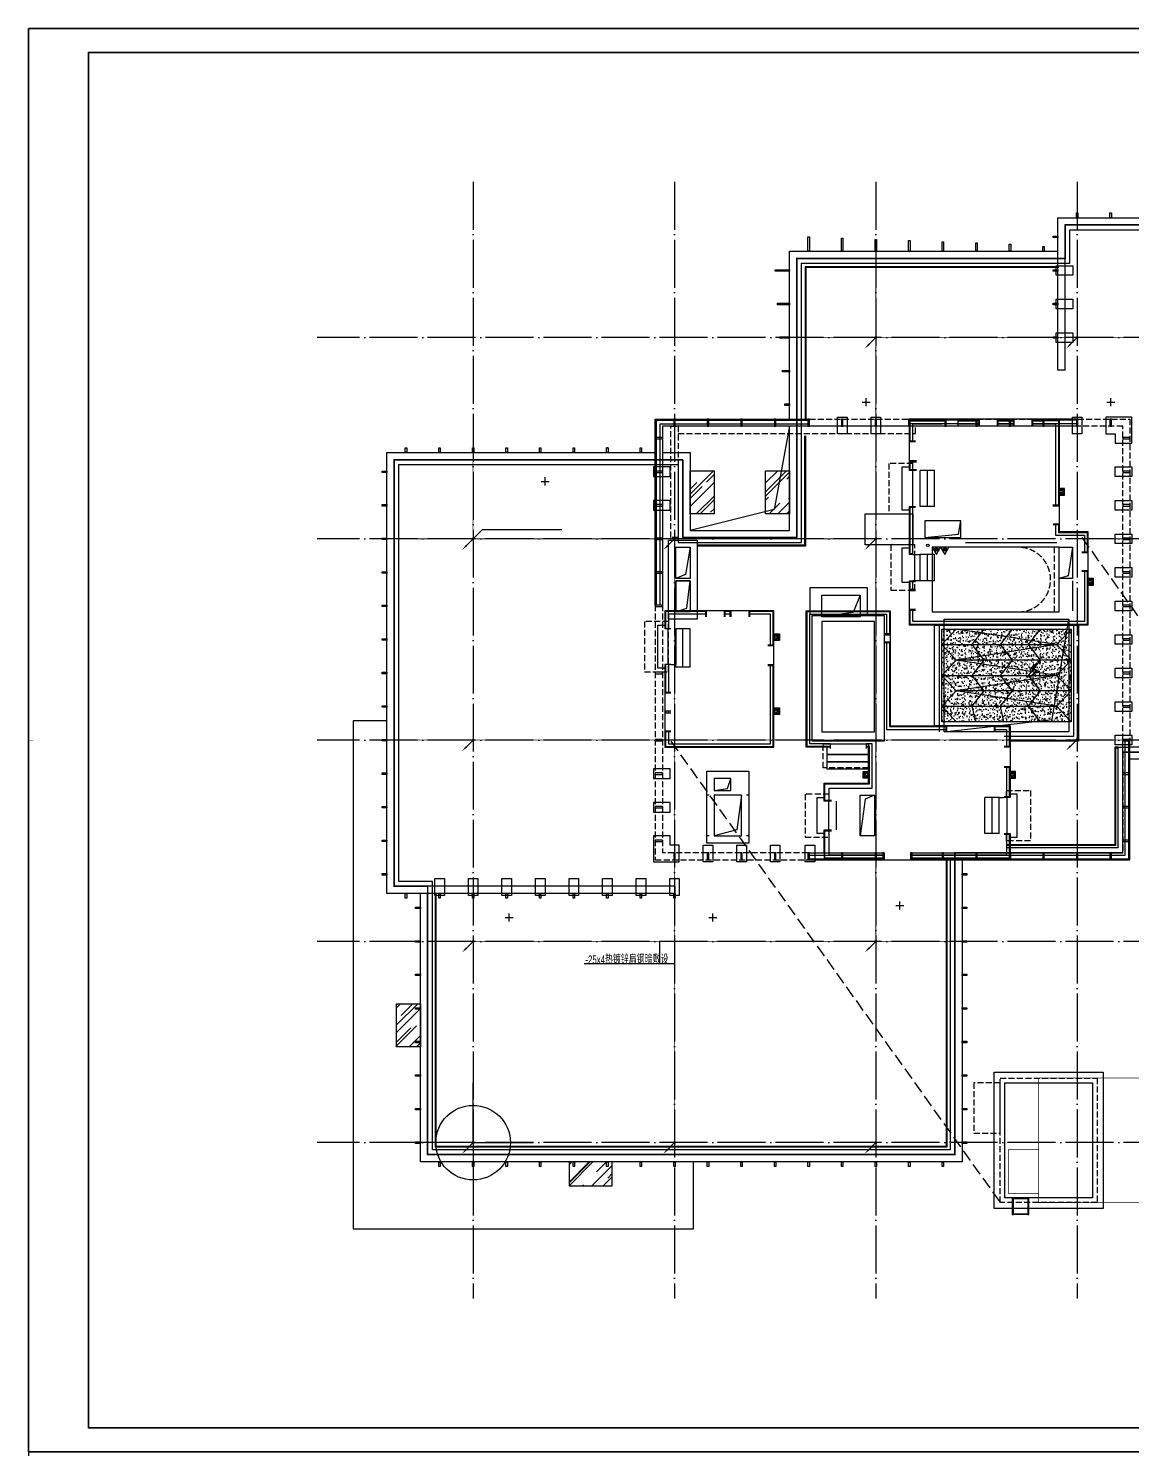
# Model space of a CAD drawing. Extents: x -292644 to 830497, y -12918 to 491457.
# Drawn here: x 93204 to 139269, y 224791 to 284103 of the extents above; entities that cross this region are included whole.
import ezdxf
from ezdxf.xclip import XClip

# ---------------------------------------------------------------- set-up
doc = ezdxf.new("R2010")
doc.units = 0
doc.header["$LTSCALE"] = 1000
doc.header["$MEASUREMENT"] = 0
for name, pattern in [('104-10 轴网$0$DOTE', [2.42, 2, -0.2, 0.02, -0.2]), ('8#楼幕墙$0$109-34 轴网$0$L1$0$$AUDIT_BAD_LTYPE1', [0]), ('8#楼幕墙$0$DASH', [0.35, 0.25, -0.1]), ('DASH', [0.35, 0.25, -0.1]), ('X-104 8#10#平面_t3$0$109-34 轴网$0$L1$0$$AUDIT_BAD_LTYPE1', [0]), ('X-104 8#10#平面_t3$0$DASH', [0.35, 0.25, -0.1]), ('三跑梯-奇数F顶层$0$DASH', [0.35, 0.25, -0.1])]:
    doc.linetypes.add(name, pattern=pattern)
doc.layers.get('0').update_dxf_attribs({"linetype": 'CONTINUOUS'})
doc.layers.get('Defpoints').update_dxf_attribs({"linetype": 'CONTINUOUS'})
for name, color, linetype in [('104-10 轴网$0$A_AXIS-轴线', 36, '104-10 轴网$0$DOTE'), ('8#楼幕墙$0$01-标注_尺寸', 124, 'CONTINUOUS'), ('8#楼幕墙$0$A-C_玻璃幕墙', 140, 'CONTINUOUS'), ('8#楼幕墙$0$A-O_屋面', 201, 'CONTINUOUS'), ('8#楼幕墙$0$A-TECH_结构', 21, 'CONTINUOUS'), ('8#楼幕墙$0$A-金属背板', 30, 'CONTINUOUS'), ('DIM-照明', 3, 'CONTINUOUS'), ('LWIRE', 4, 'CONTINUOUS'), ('TEL_TEXT', 3, 'CONTINUOUS'), ('WIRE-避雷', 4, 'CONTINUOUS'), ('X-104 8#10#平面_t3$0$01-标注_尺寸', 124, 'CONTINUOUS'), ('X-104 8#10#平面_t3$0$05-填充_156', 156, 'CONTINUOUS'), ('X-104 8#10#平面_t3$0$A-C_玻璃幕墙', 140, 'CONTINUOUS'), ('X-104 8#10#平面_t3$0$A-E_栏杆', 232, 'CONTINUOUS'), ('X-104 8#10#平面_t3$0$A-E_楼梯', 171, 'CONTINUOUS'), ('X-104 8#10#平面_t3$0$A-O_分水线', 127, 'CONTINUOUS'), ('X-104 8#10#平面_t3$0$A-O_屋面', 201, 'CONTINUOUS'), ('X-104 8#10#平面_t3$0$A-O_散水', 134, 'CONTINUOUS'), ('X-104 8#10#平面_t3$0$A-SUR_保温', 222, 'CONTINUOUS'), ('X-104 8#10#平面_t3$0$A-SUR_看线', 231, 'CONTINUOUS'), ('X-104 8#10#平面_t3$0$A-SUR_面层', 191, 'CONTINUOUS'), ('X-104 8#10#平面_t3$0$A-TECH_结构', 21, 'CONTINUOUS'), ('X-104 8#10#平面_t3$0$A_STR-砌块墙', 121, 'CONTINUOUS'), ('X-104 8#10#平面_t3$0$D_铝板', 181, 'CONTINUOUS'), ('X-104 8#10#平面_t3$0$E-墙面分格', 146, 'CONTINUOUS'), ('X-104 8#10#平面_t3$0$EH_玻璃', 156, 'CONTINUOUS'), ('X-104 8#10#平面_t3$0$EH_石材', 116, 'CONTINUOUS'), ('X-104 8#10#平面_t3$0$图例', 7, 'CONTINUOUS'), ('X-104 8#10#平面_t3$0$水-消火栓', 41, 'CONTINUOUS')]:
    doc.layers.add(name, color=color, linetype=linetype)
for name, color, linetype, plot in [('8#楼幕墙$0$04-不打印_辅助线', 165, 'CONTINUOUS', False), ('X-104 8#10#平面_t3$0$04-不打印_辅助线', 165, 'CONTINUOUS', False), ('三跑梯-奇数F顶层$0$04-不打印_辅助线', 165, 'CONTINUOUS', False)]:
    doc.layers.add(name, color=color, linetype=linetype, plot=plot)
doc.layers.get('X-104 8#10#平面_t3$0$01-标注_尺寸').off()
doc.layers.get('X-104 8#10#平面_t3$0$A-O_分水线').off()
doc.styles.add('ros', font='ROS', dxfattribs={"width": 0.7, "bigfont": 'HZTXT'})
doc.styles.get("Standard").update_dxf_attribs({"font": 'gbenor.shx', "bigfont": 'gbcbig.shx'})
doc.styles.add('TG_LINETYPE_THUND', font='SIMPLEX', dxfattribs={"width": 0.8, "height": 5.5, "bigfont": 'HZTXT'})
doc.linetypes.add('TG_×', pattern='A,1,0,["×",TG_LINETYPE_THUND,S=0.1,R=0,X=-0.23,Y=-0.21],0', length=1)

# ---------------------------------------------------------------- blocks, each defined once
blk = doc.blocks.new('104-10 轴网')
at = {"layer": '104-10 轴网$0$A_AXIS-轴线', "linetype": '104-10 轴网$0$DOTE'}
for p, q in [((0, -6500), (0, 40100)), ((8400, -6500), (8400, 40100)), ((16800, -6500), (16800, 40100)), ((25200, -6500), (25200, 40100)), ((33600, -6500), (33600, 40100)), ((42000, -6500), (42000, 40100)), ((120430, 40100), (120430, -6500)), ((128830, 40100), (128830, -6500)), ((137230, 40100), (137230, -6500)), ((145630, 40100), (145630, -6500)), ((154030, 40100), (154030, -6500)), ((162430, 40100), (162430, -6500)), ((-6500, 33600), (48500, 33600)), ((168930, 33600), (113930, 33600)), ((-6500, 25200), (48500, 25200)), ((168930, 25200), (113930, 25200)), ((-6500, 16800), (48500, 16800)), ((168930, 16800), (113930, 16800)), ((-6500, 8400), (48500, 8400)), ((168930, 8400), (113930, 8400)), ((-6500, 0), (48500, 0)), ((168930, 0), (113930, 0))]:
    blk.add_line(p, q, dxfattribs=at)
at = {"layer": 'Defpoints'}
for points in [[(-16050, 45500), (58050, 45500), (58050, -11900), (-16050, -11900)], [(104380, 45500), (178480, 45500), (178480, -11900), (104380, -11900)]]:
    blk.add_lwpolyline(points, close=True, dxfattribs=at)
blk = doc.blocks.new('图框-A1')
for points, const_width in [([(0, 0), (841, 0), (841, 594), (0, 594)], 0.05), ([(766, 584), (25, 584), (25, 10), (766, 10)], 0.5)]:
    blk.add_lwpolyline(points, close=True, dxfattribs=dict(const_width=const_width))
at = {"const_width": 0.05}
for points in [[(420.5, 594), (420.5, 592)], [(0, 297), (2, 297)], [(420.5, 0), (420.5, 2)]]:
    blk.add_lwpolyline(points, dxfattribs=at)
blk = doc.blocks.new('X-104 8#10#平面_t3$0$天窗')
at = {"layer": 'X-104 8#10#平面_t3$0$A-C_玻璃幕墙'}
for p, q in [((1263, 5280), (1263, 480)), ((2550, 5280), (2550, 480)), ((3837, 5280), (3837, 480)), ((1263, 480), (1907, 4680)), ((1907, -120), (1907, 4680)), ((2550, 480), (1907, 4680)), ((2550, 480), (3193, 4680)), ((3193, -120), (3193, 4680)), ((3837, 480), (3193, 4680)), ((3837, 480), (4480, 4680))]:
    blk.add_line(p, q, dxfattribs=at)
blk.add_lwpolyline([(620, 5280), (4480, 5280), (4480, -120), (620, -120), (620, 2310), (620, 2310)], close=True, dxfattribs=at)
for points in [[(620, 4680), (1263, 5280), (1907, 4680)], [(1907, 4680), (2550, 5280), (3193, 4680)], [(3193, 4680), (3837, 5280), (4480, 4680)], [(620, -120), (1263, 480), (1907, -120)], [(1907, -120), (2550, 480), (3193, -120)], [(3193, -120), (3837, 480), (4480, -120)]]:
    blk.add_lwpolyline(points, dxfattribs=at)
at = {"layer": 'X-104 8#10#平面_t3$0$D_铝板'}
blk.add_lwpolyline([(450, 5580), (4650, 5580), (4650, -420), (-200, -420), (-200, 2430), (450, 2430), (450, 5580)], dxfattribs=at)
at = {"layer": 'X-104 8#10#平面_t3$0$E-墙面分格'}
for points in [[(620, 3861), (1263, 4005), (1907, 3505)], [(1907, 3505), (2550, 4005), (3193, 3505)], [(3193, 3505), (3837, 4005), (4480, 3505)], [(620, 2686), (1263, 2830), (1907, 2330)], [(1907, 2330), (2550, 2830), (3193, 2330)], [(3193, 2330), (3837, 2830), (4480, 2330)], [(620, 1155), (1263, 1655), (1907, 1155)], [(1907, 1155), (2550, 1655), (3193, 1155)], [(3193, 1155), (3837, 1655), (4480, 1155)]]:
    blk.add_lwpolyline(points, dxfattribs=at)
blk = doc.blocks.new('三跑梯-奇数F顶层')
at = {"color": 8, "linetype": '三跑梯-奇数F顶层$0$DASH'}
blk.add_arc((1350, 1710), 1350, 180, 0, dxfattribs=at)
at = {"layer": '三跑梯-奇数F顶层$0$04-不打印_辅助线', "linetype": '三跑梯-奇数F顶层$0$DASH'}
blk.add_line((0, 200), (2700, 200), dxfattribs=at)
at = {"layer": '三跑梯-奇数F顶层$0$04-不打印_辅助线'}
blk.add_lwpolyline([(2700, 5300), (0, 5300), (0, 0), (2700, 0)], close=True, dxfattribs=at)
blk = doc.blocks.new('X-104 8#10#平面_t3$0$fdhggh')
at = {"layer": 'X-104 8#10#平面_t3$0$A-TECH_结构', "linetype": 'X-104 8#10#平面_t3$0$109-34 轴网$0$L1$0$$AUDIT_BAD_LTYPE1'}
for points in [[(27100, 253900), (42500, 253900), (42500, 275900), (24700, 275900), (24700, 274500), (13500, 274500), (13500, 267800), (13500, 267800), (13500, 262850), (8750, 262850), (8750, 265900), (8750, 265900), (8750, 266100), (-3300, 266100), (-3300, 248300), (-1900, 248300), (-1900, 237100), (20100, 237100), (20100, 249700), (27100, 249700)], [(19650, 259450), (24850, 259450), (24850, 254750), (19650, 254750)]]:
    blk.add_lwpolyline(points, close=True, dxfattribs=at)
blk = doc.blocks.new('X-104 8#10#平面_t3$0$fdsgdfh')
at = {"layer": 'X-104 8#10#平面_t3$0$A-TECH_结构', "linetype": 'X-104 8#10#平面_t3$0$109-34 轴网$0$L1$0$$AUDIT_BAD_LTYPE1'}
for points in [[(18850, 25250), (20254, 25389), (20350, 25950)], [(8450, 23450), (8450, 22150), (8921, 22309), (9050, 23450), (8450, 23450)], [(16150, 22850), (15854, 22126), (14550, 21950)], [(16750, 14500), (16349, 14335), (16150, 12800)]]:
    blk.add_lwpolyline(points, dxfattribs=at)
for points in [[(20350, 25950), (18850, 25950), (18850, 25250), (20350, 25250)], [(8450, 24850), (9050, 24850), (9050, 23550), (8450, 23550)], [(8450, 23450), (9050, 23450), (9050, 22150), (8450, 22150)], [(14550, 22850), (16150, 22850), (16150, 21950), (14550, 21950)], [(10750, 15200), (10050, 15200), (10050, 14700), (10750, 14700)], [(11200, 14500), (10050, 14500), (10050, 12800), (11200, 12800)], [(16150, 14500), (16750, 14500), (16750, 12800), (16150, 12800)]]:
    blk.add_lwpolyline(points, close=True, dxfattribs=at)
at = {"layer": 'X-104 8#10#平面_t3$0$A-TECH_结构'}
for points in [[(8450, 23550), (8450, 24850), (9050, 24850), (8862, 23719)], [(24450, 23550), (24450, 24850), (25000, 24850), (24819, 23660)], [(24450, 24850), (25000, 24850), (25000, 23550), (24450, 23550)]]:
    blk.add_lwpolyline(points, close=True, dxfattribs=at)
for points in [[(10050, 14700), (10619, 14783), (10750, 15200)], [(11200, 14500), (11005, 13062), (10050, 12800)]]:
    blk.add_lwpolyline(points, dxfattribs=at)
blk = doc.blocks.new('X-104 8#10#平面_t3$0$fdghdgfh')
at = {"layer": 'X-104 8#10#平面_t3$0$EH_玻璃'}
h = blk.add_hatch(dxfattribs=at)
h.set_pattern_fill('AR-RROOF', color=256, scale=600, angle=135)
h.set_pattern_definition([(135, (42800, -184500), (-1724.2092, 646.5784), [11430, -1524, 3810, -762]), (135, (41814, -184052.8), (-177.809, -1255.44), [2286, -251.46, 4572, -571.5]), (135, (42072.6, -184688.6), (-3162.8462, 2440.8336), [6096, -1066.8, 3048, -762])])
h.paths.add_polyline_path([(-1000, 900), (-1000, -900), (0, -900), (0, 900)])
at = {"layer": 'X-104 8#10#平面_t3$0$A-C_玻璃幕墙'}
blk.add_lwpolyline([(-1000, 900), (-1000, -900), (0, -900), (0, 900)], close=True, dxfattribs=at)
blk = doc.blocks.new('8#楼幕墙$0$2')
at = {"linetype": '8#楼幕墙$0$109-34 轴网$0$L1$0$$AUDIT_BAD_LTYPE1'}
for points in [[(-199772, 234016), (-199772, 236514)], [(-199772, 234016), (-202271, 234016)], [(-199772, 234016), (-199772, 231517)], [(-199772, 234016), (-197274, 234016)]]:
    blk.add_lwpolyline(points, dxfattribs=at)
blk.add_circle((-199772, 234016), 1557)
blk = doc.blocks.new('8#楼幕墙')
at = {"layer": '8#楼幕墙$0$01-标注_尺寸', "linetype": '8#楼幕墙$0$109-34 轴网$0$L1$0$$AUDIT_BAD_LTYPE1'}
blk.add_line((17150, 249701), (17150, 249400), dxfattribs=at)
at = {"layer": '8#楼幕墙$0$04-不打印_辅助线'}
blk.add_lwpolyline([(-18550, 224700), (65550, 224700), (65550, 284100), (-18550, 284100)], close=True, dxfattribs=at)
at = {"layer": '8#楼幕墙$0$A-C_玻璃幕墙'}
for p, q in [((25170, 267800), (18170, 267800)), ((21095, 267750), (18170, 267750)), ((21095, 267600), (18170, 267600)), ((25170, 267500), (18170, 267500)), ((22545, 267750), (21905, 267750)), ((22545, 267600), (21905, 267600)), ((25170, 267750), (23355, 267750)), ((25170, 267600), (23355, 267600))]:
    blk.add_line(p, q, dxfattribs=at)
for points in [[(25230, 276200), (25170, 276200), (25170, 276400), (25230, 276400)], [(26630, 276200), (26570, 276200), (26570, 276400), (26630, 276400)], [(14030, 274800), (13970, 274800), (13970, 275400), (14030, 275400)], [(15430, 274800), (15370, 274800), (15370, 275350), (15430, 275350)], [(16830, 274800), (16770, 274800), (16770, 275300), (16830, 275300)], [(18230, 274800), (18170, 274800), (18170, 275250), (18230, 275250)], [(24400, 275430), (24400, 275370), (24200, 275370), (24200, 275430)], [(19630, 274800), (19570, 274800), (19570, 275200), (19630, 275200)], [(21030, 274800), (20970, 274800), (20970, 275150), (21030, 275150)], [(22430, 274800), (22370, 274800), (22370, 275100), (22430, 275100)], [(23830, 274800), (23770, 274800), (23770, 275000), (23830, 275000)], [(12600, 273970), (12600, 274030), (13200, 274030), (13200, 273970)], [(24400, 274030), (24400, 273970), (24200, 273970), (24200, 274030)], [(12700, 272570), (12700, 272630), (13200, 272630), (13200, 272570)], [(24400, 272630), (24400, 272570), (24200, 272570), (24200, 272630)], [(12800, 271170), (12800, 271230), (13200, 271230), (13200, 271170)], [(24400, 271230), (24400, 271170), (24200, 271170), (24200, 271230)], [(12900, 269770), (12900, 269830), (13200, 269830), (13200, 269770)], [(13000, 268370), (13000, 268430), (13200, 268430), (13200, 268370)], [(8430, 267800), (8370, 267800), (8370, 267500), (8430, 267500)], [(9830, 267800), (9770, 267800), (9770, 267500), (9830, 267500)], [(11230, 267800), (11170, 267800), (11170, 267500), (11230, 267500)], [(12630, 267800), (12570, 267800), (12570, 267500), (12630, 267500)], [(14030, 267800), (13970, 267800), (13970, 267500), (14030, 267500)], [(15430, 267800), (15370, 267800), (15370, 267500), (15430, 267500)], [(16830, 267800), (16770, 267800), (16770, 267500), (16830, 267500)], [(18230, 267800), (18170, 267800), (18170, 267500), (18230, 267500)], [(19740, 267800), (19680, 267800), (19680, 267500), (19740, 267500)], [(21030, 267800), (20970, 267800), (20970, 267500), (21030, 267500)], [(22430, 267800), (22370, 267800), (22370, 267500), (22430, 267500)], [(23830, 267800), (23770, 267800), (23770, 267500), (23830, 267500)], [(25230, 267800), (25170, 267800), (25170, 267500), (25230, 267500)], [(26630, 267800), (26570, 267800), (26570, 267500), (26630, 267500)], [(7600, 267030), (7600, 266970), (7900, 266970), (7900, 267030)], [(27400, 266970), (27400, 267030), (27100, 267030), (27100, 266970)], [(-2830, 266600), (-2770, 266600), (-2770, 266400), (-2830, 266400)], [(-1430, 266600), (-1370, 266600), (-1370, 266400), (-1430, 266400)], [(-30, 266600), (30, 266600), (30, 266400), (-30, 266400)], [(1370, 266600), (1430, 266600), (1430, 266400), (1370, 266400)], [(2770, 266600), (2830, 266600), (2830, 266400), (2770, 266400)], [(4170, 266600), (4230, 266600), (4230, 266400), (4170, 266400)], [(5570, 266600), (5630, 266600), (5630, 266400), (5570, 266400)], [(6970, 266600), (7030, 266600), (7030, 266400), (6970, 266400)], [(-3800, 265570), (-3800, 265630), (-3600, 265630), (-3600, 265570)], [(7600, 265630), (7600, 265570), (7900, 265570), (7900, 265630)], [(27400, 265570), (27400, 265630), (27100, 265630), (27100, 265570)], [(-3800, 264170), (-3800, 264230), (-3600, 264230), (-3600, 264170)], [(7600, 264230), (7600, 264170), (7900, 264170), (7900, 264230)], [(27400, 264170), (27400, 264230), (27100, 264230), (27100, 264170)], [(-3800, 262770), (-3800, 262830), (-3600, 262830), (-3600, 262770)], [(7600, 262830), (7600, 262770), (7900, 262770), (7900, 262830)], [(27400, 262770), (27400, 262830), (27100, 262830), (27100, 262770)], [(-3800, 261370), (-3800, 261430), (-3600, 261430), (-3600, 261370)], [(7600, 261430), (7600, 261370), (7900, 261370), (7900, 261430)], [(27400, 261370), (27400, 261430), (27100, 261430), (27100, 261370)], [(-3800, 259970), (-3800, 260030), (-3600, 260030), (-3600, 259970)], [(7600, 260030), (7600, 259970), (7900, 259970), (7900, 260030)], [(27400, 259970), (27400, 260030), (27100, 260030), (27100, 259970)], [(-3800, 258570), (-3800, 258630), (-3600, 258630), (-3600, 258570)], [(27400, 258570), (27400, 258630), (27100, 258630), (27100, 258570)], [(-3800, 257170), (-3800, 257230), (-3600, 257230), (-3600, 257170)], [(7600, 257230), (7600, 257170), (7900, 257170), (7900, 257230)], [(27400, 257170), (27400, 257230), (27100, 257230), (27100, 257170)], [(-3800, 255770), (-3800, 255830), (-3600, 255830), (-3600, 255770)], [(27400, 255770), (27400, 255830), (27100, 255830), (27100, 255770)], [(-3800, 254370), (-3800, 254430), (-3600, 254430), (-3600, 254370)], [(7600, 254430), (7600, 254370), (7900, 254370), (7900, 254430)], [(27400, 254370), (27400, 254430), (27100, 254430), (27100, 254370)], [(-3800, 252970), (-3800, 253030), (-3600, 253030), (-3600, 252970)], [(7600, 253030), (7600, 252970), (7900, 252970), (7900, 253030)], [(27400, 252970), (27400, 253030), (27100, 253030), (27100, 252970)], [(-3800, 251570), (-3800, 251630), (-3600, 251630), (-3600, 251570)], [(7600, 251630), (7600, 251570), (7900, 251570), (7900, 251630)], [(27400, 251570), (27400, 251630), (27100, 251630), (27100, 251570)], [(-3800, 250170), (-3800, 250230), (-3600, 250230), (-3600, 250170)], [(7600, 250230), (7600, 250170), (7900, 250170), (7900, 250230)], [(27400, 250170), (27400, 250230), (27100, 250230), (27100, 250170)], [(8370, 249400), (8430, 249400), (8430, 249700), (8370, 249700)], [(9770, 249400), (9830, 249400), (9830, 249700), (9770, 249700)], [(11170, 249400), (11230, 249400), (11230, 249700), (11170, 249700)], [(12570, 249400), (12630, 249400), (12630, 249700), (12570, 249700)], [(13970, 249400), (14030, 249400), (14030, 249700), (13970, 249700)], [(15370, 249400), (15430, 249400), (15430, 249700), (15370, 249700)], [(16770, 249400), (16830, 249400), (16830, 249700), (16770, 249700)], [(17090, 249400), (17150, 249400), (17150, 249700), (17090, 249700)], [(18251, 249400), (18311, 249400), (18311, 249700), (18251, 249700)], [(19570, 249400), (19630, 249400), (19630, 249700), (19570, 249700)], [(20970, 249400), (21030, 249400), (21030, 249700), (20970, 249700)], [(22370, 249400), (22430, 249400), (22430, 249700), (22370, 249700)], [(23770, 249400), (23830, 249400), (23830, 249700), (23770, 249700)], [(25170, 249400), (25230, 249400), (25230, 249700), (25170, 249700)], [(26570, 249400), (26630, 249400), (26630, 249700), (26570, 249700)], [(-3800, 248770), (-3800, 248830), (-3600, 248830), (-3600, 248770)], [(20400, 248770), (20400, 248830), (20600, 248830), (20600, 248770)], [(-2830, 248000), (-2770, 248000), (-2770, 247800), (-2830, 247800)], [(-1430, 248000), (-1370, 248000), (-1370, 247800), (-1430, 247800)], [(-30, 248000), (30, 248000), (30, 247800), (-30, 247800)], [(1370, 248000), (1430, 248000), (1430, 247800), (1370, 247800)], [(2770, 248000), (2830, 248000), (2830, 247800), (2770, 247800)], [(4170, 248000), (4230, 248000), (4230, 247800), (4170, 247800)], [(5570, 248000), (5630, 248000), (5630, 247800), (5570, 247800)], [(6970, 248000), (7030, 248000), (7030, 247800), (6970, 247800)], [(8370, 248000), (8430, 248000), (8430, 247800), (8370, 247800)], [(-2400, 247370), (-2400, 247430), (-2200, 247430), (-2200, 247370)], [(20400, 247370), (20400, 247430), (20600, 247430), (20600, 247370)], [(-2400, 245970), (-2400, 246030), (-2200, 246030), (-2200, 245970)], [(20400, 245970), (20400, 246030), (20600, 246030), (20600, 245970)], [(-2400, 244570), (-2400, 244630), (-2200, 244630), (-2200, 244570)], [(20400, 244570), (20400, 244630), (20600, 244630), (20600, 244570)], [(-2400, 243170), (-2400, 243230), (-2200, 243230), (-2200, 243170)], [(20400, 243170), (20400, 243230), (20600, 243230), (20600, 243170)], [(-2400, 241770), (-2400, 241830), (-2200, 241830), (-2200, 241770)], [(20400, 241770), (20400, 241830), (20600, 241830), (20600, 241770)], [(-2400, 240370), (-2400, 240430), (-2200, 240430), (-2200, 240370)], [(20400, 240370), (20400, 240430), (20600, 240430), (20600, 240370)], [(-2400, 238970), (-2400, 239030), (-2200, 239030), (-2200, 238970)], [(20400, 238970), (20400, 239030), (20600, 239030), (20600, 238970)], [(-2400, 237570), (-2400, 237630), (-2200, 237630), (-2200, 237570)], [(20400, 237570), (20400, 237630), (20600, 237630), (20600, 237570)], [(-1430, 236800), (-1370, 236800), (-1370, 236600), (-1430, 236600)], [(-30, 236800), (30, 236800), (30, 236600), (-30, 236600)], [(1370, 236800), (1430, 236800), (1430, 236600), (1370, 236600)], [(2770, 236800), (2830, 236800), (2830, 236600), (2770, 236600)], [(4170, 236800), (4230, 236800), (4230, 236600), (4170, 236600)], [(5570, 236800), (5630, 236800), (5630, 236600), (5570, 236600)], [(6970, 236800), (7030, 236800), (7030, 236600), (6970, 236600)], [(8370, 236800), (8430, 236800), (8430, 236600), (8370, 236600)], [(9770, 236800), (9830, 236800), (9830, 236600), (9770, 236600)], [(11170, 236800), (11230, 236800), (11230, 236600), (11170, 236600)], [(12570, 236800), (12630, 236800), (12630, 236600), (12570, 236600)], [(13970, 236800), (14030, 236800), (14030, 236600), (13970, 236600)], [(15370, 236800), (15430, 236800), (15430, 236600), (15370, 236600)], [(16770, 236800), (16830, 236800), (16830, 236600), (16770, 236600)], [(18170, 236800), (18230, 236800), (18230, 236600), (18170, 236600)], [(19570, 236800), (19630, 236800), (19630, 236600), (19570, 236600)]]:
    blk.add_lwpolyline(points, close=True, dxfattribs=at)
for points in [[(7600, 260030), (7600, 267800), (13970, 267800)], [(7650, 260030), (7650, 267750), (13970, 267750)], [(7800, 260030), (7800, 267600), (13970, 267600)], [(13970, 267500), (7900, 267500), (7900, 260030)], [(14030, 249400), (27400, 249400), (27400, 254370)], [(18281, 249700), (27100, 249700), (27100, 254370)], [(18311, 249600), (27200, 249600), (27200, 254370)], [(18311, 249450), (27350, 249450), (27350, 254370)], [(14030, 249700), (17120, 249700)], [(14030, 249600), (17090, 249600)], [(14030, 249450), (17090, 249450)]]:
    blk.add_lwpolyline(points, dxfattribs=at)
at = {"layer": '8#楼幕墙$0$A-C_玻璃幕墙', "linetype": '8#楼幕墙$0$DASH'}
for points in [[(14030, 267800), (27400, 267800), (27400, 254430)], [(27100, 254430), (27100, 267500), (14030, 267500)], [(7600, 260030), (7600, 249400), (16770, 249400)], [(7900, 260030), (7900, 249700)], [(13970, 249700), (7900, 249700)]]:
    blk.add_lwpolyline(points, dxfattribs=at)
at = {"layer": '8#楼幕墙$0$A-O_屋面'}
for p, q in [((24400, 274300), (24900, 274300)), ((-2200, 236800), (-2200, 248000)), ((-1700, 248000), (-1700, 248500)), ((20400, 236800), (-2200, 236800))]:
    blk.add_line(p, q, dxfattribs=at)
for points in [[(24400, 269840), (24400, 276200), (42800, 276200), (42800, 253600), (27400, 253600)], [(24700, 269840), (24700, 275900), (42500, 275900), (42500, 253900), (27400, 253900)], [(24900, 274300), (24900, 275700), (42300, 275700), (42300, 254100), (27400, 254100)], [(13200, 267800), (13200, 274800)], [(13200, 274800), (24400, 274800)], [(13500, 267800), (13500, 274500), (24400, 274500)], [(13700, 267800), (13700, 274300), (24400, 274300)], [(24700, 269840), (24400, 269840)], [(7520, 265900), (8550, 265900), (8550, 262650), (13700, 262650), (13700, 267800)], [(7900, 266400), (9050, 266400), (9050, 263150), (13200, 263150), (13200, 267500)], [(7900, 266100), (8750, 266100), (8750, 262850), (13500, 262850), (13500, 267500)], [(8430, 248000), (-3600, 248000), (-3600, 266400)], [(-3600, 266400), (7600, 266400)], [(8430, 248300), (-3300, 248300), (-3300, 266100), (7600, 266100)], [(-1700, 248500), (-3100, 248500), (-3100, 265900), (7600, 265900)], [(20100, 249400), (20100, 237100), (-1900, 237100), (-1900, 248000)], [(19900, 249400), (19900, 237300), (-1700, 237300), (-1700, 248000)], [(20400, 249400), (20400, 236800)], [(8430, 248000), (8430, 248300)]]:
    blk.add_lwpolyline(points, dxfattribs=at)
at = {"layer": '8#楼幕墙$0$A-TECH_结构'}
blk.add_lwpolyline([(-3300, 248300), (-1900, 248300), (-1900, 237100), (20100, 237100), (20100, 249700), (27100, 249700), (27100, 253900), (42500, 253900), (42500, 275900), (24700, 275900), (24700, 274500), (13500, 274500), (13500, 262850), (8750, 262850), (8750, 266100), (-3300, 266100)], close=True, dxfattribs=at)
at = {"layer": '8#楼幕墙$0$A-金属背板'}
for points in [[(18230, 267730), (19680, 267730), (19680, 267750), (18230, 267750)], [(20240, 267730), (20970, 267730), (20970, 267750), (20240, 267750)], [(24450, 267500), (24430, 267500), (24430, 267730), (23830, 267730), (23830, 267750), (24450, 267750)], [(14650, 249700), (14650, 249450), (15370, 249450), (15370, 249470), (14670, 249470), (14670, 249700)], [(15430, 249450), (16770, 249450), (16770, 249470), (15430, 249470)], [(16830, 249450), (17090, 249450), (17090, 249470), (16830, 249470)], [(18311, 249450), (19570, 249450), (19570, 249470), (18311, 249470)], [(19630, 249450), (20970, 249450), (20970, 249470), (19630, 249470)], [(21030, 249450), (22370, 249450), (22370, 249470), (21030, 249470)]]:
    blk.add_lwpolyline(points, close=True, dxfattribs=at)
for points in [[(21095, 267750), (21030, 267750), (21030, 267730), (21095, 267730)], [(21905, 267730), (22370, 267730), (22370, 267750), (21905, 267750)], [(22545, 267750), (22430, 267750), (22430, 267730), (22545, 267730)], [(23355, 267730), (23770, 267730), (23770, 267750), (23355, 267750)]]:
    blk.add_lwpolyline(points, dxfattribs=at)
at = {"layer": '8#楼幕墙$0$04-不打印_辅助线', "rotation": 180}
blk.add_blockref('8#楼幕墙$0$2', (-199772, 471616), dxfattribs=at)
blk = doc.blocks.new('X-104 8#10#平面_t3$0$jtkjuyriuy')
h = blk.add_hatch()
h.set_pattern_fill('ANSI31', color=8, scale=30, angle=45)
h.set_pattern_definition([(90, (0, 0), (-47.625, 1e-14), [])])
h.paths.add_polyline_path([(-138, 138), (138, 138), (138, -138), (-138, -138)])
for points in [[(-168, 168), (168, 168), (168, -168), (-168, -168)], [(-138, 138), (138, 138), (138, -138), (-138, -138)]]:
    blk.add_lwpolyline(points, close=True)
at = {"layer": 'X-104 8#10#平面_t3$0$04-不打印_辅助线'}
for p, q in [((-168, 0), (168, 0)), ((0, 168), (0, -168))]:
    blk.add_line(p, q, dxfattribs=at)
blk = doc.blocks.new('*U4574')
for p, q in [((1100, 500), (0, 500)), ((0, 500), (0, -100)), ((1100, 200), (0, 200)), ((1100, 500), (1100, -100)), ((1100, -100), (0, -100))]:
    blk.add_line(p, q)
blk = doc.blocks.new('X-104 8#10#平面_t3$0$dsafdg')
at = {"layer": 'X-104 8#10#平面_t3$0$A-SUR_保温', "linetype": 'X-104 8#10#平面_t3$0$109-34 轴网$0$L1$0$$AUDIT_BAD_LTYPE1'}
blk.add_line((19750, 17930), (19750, 19170), dxfattribs=at)
at = {"layer": 'X-104 8#10#平面_t3$0$A-SUR_保温'}
blk.add_line((33849, 15595), (33849, 15675), dxfattribs=at)
for points in [[(19750, 20700), (19750, 21600), (23689, 21600)], [(24850, 21600), (25350, 21600), (25350, 21600), (27150, 21600), (27150, 20580)], [(27150, 19320), (27150, 18800), (25350, 18800), (25350, 16950), (25600, 16950)], [(20220, 16350), (19750, 16350), (19750, 17070)], [(27100, 16950), (27950, 16950), (27950, 11550), (24750, 11550), (24750, 12370)], [(33850, 16455), (33850, 16950), (29600, 16950), (29600, 13680)], [(24750, 12730), (24750, 16350), (22280, 16350)], [(33850, 13650), (33850, 14815)], [(29600, 12820), (29600, 11550), (30460, 11550)], [(32291, 11550), (33850, 11550), (33850, 12150)], [(16500, 9754), (16500, 11850), (23650, 11850), (23650, 11380)], [(31270, 11550), (31484, 11550)], [(23650, 10520), (23650, 10180)], [(17700, 7805), (17700, 8250), (16500, 8250), (16500, 8944)], [(23650, 9050), (23650, 8850), (23650, 8850), (23650, 7080)], [(23650, 9020), (23650, 7080)], [(18645, 3600), (17700, 3600), (17700, 3700), (17700, 6995)], [(23650, 5520), (23650, 5180)], [(23650, 4320), (23650, 3600), (22430, 3600)], [(20095, 3600), (19455, 3600)], [(21810, 3600), (20905, 3600)]]:
    blk.add_lwpolyline(points, dxfattribs=at)
at = {"layer": 'X-104 8#10#平面_t3$0$A-SUR_保温', "linetype": 'X-104 8#10#平面_t3$0$109-34 轴网$0$L1$0$$AUDIT_BAD_LTYPE1'}
for points in [[(25500, 21600), (27150, 21600), (27150, 20580)], [(27150, 19320), (27150, 18800), (25500, 18800)]]:
    blk.add_lwpolyline(points, dxfattribs=at)
at = {"layer": 'X-104 8#10#平面_t3$0$EH_石材'}
for p, q in [((19600, 17100), (19600, 19200)), ((20250, 16450), (20250, 16200)), ((22250, 16200), (22250, 16450)), ((24850, 12700), (24600, 12700)), ((24850, 12400), (24600, 12400)), ((23550, 11350), (23800, 11350)), ((23800, 10550), (23550, 10550)), ((16600, 9754), (16350, 9754)), ((16600, 9724), (16350, 9724)), ((16600, 8974), (16350, 8974)), ((16600, 8944), (16350, 8944)), ((17800, 7775), (17550, 7775)), ((17811, 7025), (17550, 7025)), ((23500, 5150), (23800, 5150)), ((23550, 4350), (23800, 4350))]:
    blk.add_line(p, q, dxfattribs=at)
at = {"layer": 'X-104 8#10#平面_t3$0$EH_石材', "linetype": 'X-104 8#10#平面_t3$0$109-34 轴网$0$L1$0$$AUDIT_BAD_LTYPE1'}
for p, q in [((33750, 16455), (34000, 16455)), ((33750, 16425), (34000, 16425)), ((33750, 15675), (34000, 15675)), ((33750, 15595), (34000, 15595)), ((33750, 14845), (34000, 14845)), ((33750, 14815), (34000, 14815)), ((29700, 13680), (29450, 13680)), ((29700, 13650), (29450, 13650)), ((33750, 13650), (34000, 13650)), ((29700, 12850), (29450, 12850)), ((29700, 12820), (29450, 12820)), ((33750, 12150), (34000, 12150)), ((30460, 11650), (30460, 11400)), ((30490, 11650), (30490, 11400)), ((31240, 11650), (31240, 11400)), ((31270, 11650), (31270, 11400)), ((31484, 11650), (31484, 11400)), ((31514, 11650), (31514, 11400)), ((32261, 11651), (32261, 11400)), ((32291, 11651), (32291, 11400))]:
    blk.add_line(p, q, dxfattribs=at)
at = {"layer": 'X-104 8#10#平面_t3$0$EH_石材'}
for points in [[(19850, 20700), (19600, 20700), (19600, 21500)], [(19850, 20730), (19630, 20730), (19630, 21500)], [(27320, 21500), (27320, 20580), (27050, 20580)], [(27350, 21500), (27350, 20550), (27050, 20550)], [(19850, 17900), (19600, 17900), (19600, 19200), (19850, 19200)], [(19850, 17930), (19630, 17930), (19630, 19170), (19850, 19170)], [(27050, 19320), (27320, 19320), (27320, 18630), (25470, 18630), (25470, 17070), (25600, 17070)], [(27050, 19350), (27350, 19350), (27350, 18600), (25500, 18600), (25500, 17100), (25600, 17100)], [(27100, 17100), (28100, 17100), (28100, 11400), (24600, 11400), (24600, 16200), (19600, 16200), (19600, 17100), (19850, 17100)], [(20220, 16450), (20220, 16230), (19630, 16230), (19630, 17070), (19850, 17070)], [(27100, 17070), (28070, 17070), (28070, 11430), (24630, 11430), (24630, 12370), (24850, 12370)], [(24850, 12730), (24630, 12730), (24630, 16230), (22280, 16230), (22280, 16450)], [(17550, 3700), (17550, 8100), (16350, 8100), (16350, 12000), (23800, 12000), (23800, 10150), (23650, 10150)], [(16380, 9754), (16380, 11970), (23770, 11970), (23770, 11380), (23550, 11380)], [(23550, 10520), (23770, 10520), (23770, 10180), (23550, 10180)], [(17800, 7805), (17580, 7805), (17580, 8130), (16380, 8130), (16380, 8944)], [(23650, 9050), (23800, 9050), (23800, 7050), (23550, 7050)], [(23650, 9020), (23770, 9020), (23770, 7080), (23550, 7080)], [(17580, 3700), (17580, 6995), (17811, 6995)], [(23500, 5550), (23800, 5550), (23800, 3700)], [(23500, 5520), (23770, 5520), (23770, 5180), (23500, 5180)], [(23550, 4320), (23770, 4320), (23770, 3700)]]:
    blk.add_lwpolyline(points, dxfattribs=at)
at = {"layer": 'X-104 8#10#平面_t3$0$EH_石材', "linetype": 'X-104 8#10#平面_t3$0$109-34 轴网$0$L1$0$$AUDIT_BAD_LTYPE1'}
for points in [[(34000, 13650), (34000, 17100), (29450, 17100), (29450, 11400), (34000, 11400), (34000, 12150)], [(33970, 16425), (33970, 17070), (29480, 17070), (29480, 13680)], [(33970, 15595), (33970, 15675)], [(33970, 13650), (33970, 14845)], [(29480, 12820), (29480, 11430), (30460, 11430)], [(32291, 11430), (33970, 11430), (33970, 12150)], [(31270, 11430), (31484, 11430)]]:
    blk.add_lwpolyline(points, dxfattribs=at)
blk = doc.blocks.new('*U4575')
for p, q in [((1600, 500), (0, 500)), ((0, 500), (0, -100)), ((1600, 200), (0, 200)), ((1600, 500), (1600, -100)), ((1600, -100), (0, -100))]:
    blk.add_line(p, q)
blk = doc.blocks.new('*U4576')
for p, q in [((1500, 500), (0, 500)), ((0, 500), (0, -100)), ((1500, 200), (0, 200)), ((1500, 500), (1500, -100)), ((1500, -100), (0, -100))]:
    blk.add_line(p, q)
blk = doc.blocks.new('X-104 8#10#平面_t3$0$$TWTSYS$00000546')
h = blk.add_hatch()
h.set_pattern_fill('ANSI31', color=256, scale=200, style=0)
h.set_pattern_definition([(45, (-38543.802, -6670.83), (-17.67767, 17.67767), [])])
h.paths.add_polyline_path([(-65, 174), (65, 174), (65, 44), (-65, 44)])
for points in [[(0, 344), (-198, 0), (198, 0)], [(-65, 174), (65, 174), (65, 44), (-65, 44)]]:
    blk.add_lwpolyline(points, close=True)
blk = doc.blocks.new('X-104 8#10#平面_t3$0$A$C46662BA1')
at = {"layer": 'X-104 8#10#平面_t3$0$水-消火栓'}
blk.add_circle((130727, 262530), 50, dxfattribs=at)
at = {"layer": 'X-104 8#10#平面_t3$0$水-消火栓', "xscale": 0.88, "yscale": 0.88, "zscale": 0.88, "rotation": 179.9999999999992}
for p in [(131082, 262450), (131432, 262450)]:
    blk.add_blockref('X-104 8#10#平面_t3$0$$TWTSYS$00000546', p, dxfattribs=at)
blk = doc.blocks.new('X-104 8#10#平面_t3$0$A$C6C68079C')
at = {"layer": 'X-104 8#10#平面_t3$0$图例'}
for p, q in [((91, 87), (145, 141)), ((91, -87), (145, -137))]:
    blk.add_line(p, q, dxfattribs=at)
for points in [[(-80, -137), (-80, 141), (145, 141), (145, -137)], [(-80, -87), (-80, 87), (91, 87), (91, -87)]]:
    blk.add_lwpolyline(points, close=True, dxfattribs=at)
at = {"layer": 'X-104 8#10#平面_t3$0$图例', "color": 6}
blk.add_circle((0, 0), 50, dxfattribs=at)
blk = doc.blocks.new('X-104 8#10#平面_t3$0$mqjc')
blk.add_lwpolyline([(0, 200), (700, 200), (700, -200), (0, -200)], close=True)
blk = doc.blocks.new('X-104 8#10#平面_t3$0$fdgdfg')
at = {"layer": 'X-104 8#10#平面_t3$0$A-O_散水'}
for points in [[(18880, 18560), (18880, 17860), (19260, 17860), (19260, 17480), (19960, 17480), (19960, 18560)], [(1080, 0), (1080, 700), (700, 700), (700, 1080), (0, 1080), (0, 0)]]:
    blk.add_lwpolyline(points, close=True, dxfattribs=at)
at = {"layer": 'X-104 8#10#平面_t3$0$A-O_散水', "rotation": 90}
for p in [(19080, 19260), (20480, 19260), (21880, 19260), (23280, 19260), (24680, 19260), (26080, 19260), (27480, 19260), (28880, 19260), (13430, 17860), (14880, 17860), (16280, 17860), (17680, 17860), (2280, 0), (10680, 0), (12080, 0)]:
    blk.add_blockref('X-104 8#10#平面_t3$0$mqjc', p, dxfattribs=at)
at = {"layer": 'X-104 8#10#平面_t3$0$A-O_散水', "xscale": -1, "rotation": 359.9999999999999}
for p in [(19960, 16280), (19960, 14880), (19960, 3680), (19960, 2280)]:
    blk.add_blockref('X-104 8#10#平面_t3$0$mqjc', p, dxfattribs=at)
at = {"layer": 'X-104 8#10#平面_t3$0$A-O_散水'}
for p in [(0, 13480), (0, 12080), (0, 10680), (0, 9280), (0, 7880), (0, 6480), (0, 5080), (0, 3680), (0, 2280), (2460, -3320), (2460, -4720), (2460, -6120)]:
    blk.add_blockref('X-104 8#10#平面_t3$0$mqjc', p, dxfattribs=at)
blk = doc.blocks.new('X-104 8#10#平面_t3$0$harehas')
for p, q in [((0, 185), (600, 185)), ((0, 165), (600, 165)), ((0, -465), (600, -465)), ((0, -485), (600, -485))]:
    blk.add_line(p, q)
for points in [[(-50, 200), (-50, -500), (0, -500), (0, 200)], [(600, 200), (600, -500), (650, -500), (650, 200)]]:
    blk.add_lwpolyline(points, close=True)
blk = doc.blocks.new('X-104 8#10#平面_t3')
at = {"layer": 'X-104 8#10#平面_t3$0$04-不打印_辅助线'}
h = blk.add_hatch(color=1, dxfattribs=at)
h.dxf.hatch_style = 1
h.paths.add_polyline_path([(135070, 257099), (135240, 257288), (135024, 257405), (135272, 257624), (135103, 257415), (135320, 257297)])
at = {"layer": 'X-104 8#10#平面_t3$0$05-填充_156'}
h = blk.add_hatch(dxfattribs=at)
h.set_pattern_fill('AR-CONC', color=18, scale=200)
h.set_pattern_definition([(50, (114256.95, 5200), (364.36934, -31.87817), [38.1, -419.1]), (355, (114256.95, 5200), (-70.48565, 382.1133), [30.48, -335.28]), (100.451, (114287.3, 5197.34), (293.885, 350.2334), [32.38, -356.18]), (46.1842, (114256.95, 5301.6), (542.1581, -84.08466), [57.15, -628.65]), (96.6356, (114302.13, 5294.6), (474.8085, 494.8511), [48.57, -534.27]), (351.184, (114256.95, 5301.6), (474.8092, 494.8502), [45.72, -502.92]), (21, (114307.75, 5276.2), (303.22976, -204.53104), [38.1, -419.1]), (326, (114307.75, 5276.2), (123.60406, 368.37593), [30.48, -335.28]), (71.4514, (114333.02, 5259.16), (426.833, 163.8457), [32.38, -356.18]), (37.5, (114256.95, 5200), (6.177207, 169.11008), [0, -331.216, 0, -340.36, 0, -336.55]), (7.5, (114256.95, 5200), (133.63933, 200.36115), [0, -194.056, 0, -323.596, 0, -128.27]), (327.5, (114143.67, 5200), (271.18119, -11.45749), [0, -127, 0, -396.24, 0, -525.78]), (317.5, (114092.87, 5200), (296.25836, 50.85298), [0, -165.1, 0, -263.144, 0, -373.38])])
h.paths.add_polyline_path([(131307, 259030), (136707, 259030), (136707, 255170), (136707, 255170), (134327, 255170), (134277, 255170), (131307, 255170)])
at = {"linetype": 'X-104 8#10#平面_t3$0$109-34 轴网$0$L1$0$$AUDIT_BAD_LTYPE1'}
blk.add_lwpolyline([(177307, 284100), (177307, 224700), (93207, 224700), (93207, 284100)], close=True, dxfattribs=at)
at = {"layer": 'X-104 8#10#平面_t3$0$04-不打印_辅助线', "linetype": 'X-104 8#10#平面_t3$0$109-34 轴网$0$L1$0$$AUDIT_BAD_LTYPE1'}
for points in [[(177307, 224700), (93207, 224700), (93207, 284100), (177307, 284100)], [(128907, 254350), (125907, 254350), (125907, 259600), (128907, 259600)], [(128507, 259350), (126307, 259350), (126307, 254750), (128507, 254750)]]:
    blk.add_lwpolyline(points, close=True, dxfattribs=at)
at = {"layer": 'X-104 8#10#平面_t3$0$04-不打印_辅助线', "color": 1}
blk.add_lwpolyline([(135070, 257099), (135240, 257288), (135024, 257405), (135272, 257624), (135103, 257415), (135320, 257297), (135070, 257099)], close=True, dxfattribs=at)
at = {"layer": 'X-104 8#10#平面_t3$0$05-填充_156', "color": 18}
blk.add_lwpolyline([(131307, 259030), (136707, 259030), (136707, 255170), (136707, 255170), (134327, 255170), (134277, 255170), (131307, 255170)], close=True, dxfattribs=at)
at = {"layer": 'X-104 8#10#平面_t3$0$A-C_玻璃幕墙', "linetype": 'X-104 8#10#平面_t3$0$109-34 轴网$0$L1$0$$AUDIT_BAD_LTYPE1'}
for p, q in [((129987, 267750), (131497, 267750)), ((132852, 267600), (129987, 267600)), ((132852, 267500), (132852, 267800)), ((132882, 267500), (132882, 267800)), ((133632, 267500), (133632, 267800)), ((133662, 267500), (133662, 267800)), ((134302, 267500), (134302, 267800)), ((134332, 267500), (134332, 267800)), ((135082, 267500), (135082, 267800)), ((135112, 267500), (135112, 267800))]:
    blk.add_line(p, q, dxfattribs=at)
at = {"layer": 'X-104 8#10#平面_t3$0$A-E_栏杆', "linetype": 'X-104 8#10#平面_t3$0$109-34 轴网$0$L1$0$$AUDIT_BAD_LTYPE1'}
for points in [[(136187, 274150), (125607, 274150), (125607, 267770)], [(136187, 274120), (125637, 274120), (125637, 267770)], [(125617, 267100), (125617, 262500), (121117, 262500)], [(125587, 267100), (125587, 262530), (121117, 262530)], [(138657, 254100), (138527, 254100), (138527, 250030), (134007, 250030)], [(138657, 254070), (138557, 254070), (138557, 250000), (134007, 250000)], [(110177, 248000), (110177, 237420), (131537, 237420), (131537, 249400)], [(110207, 248000), (110207, 237450), (131507, 237450), (131507, 249400)]]:
    blk.add_lwpolyline(points, dxfattribs=at)
at = {"layer": 'X-104 8#10#平面_t3$0$A-E_楼梯'}
for p, q in [((130087, 265650), (130087, 264150)), ((132297, 262650), (136107, 262650)), ((130187, 261050), (130187, 262150)), ((119887, 259050), (119887, 257550)), ((120207, 259050), (120207, 257550)), ((126587, 251850), (126587, 250650)), ((126907, 251850), (126907, 250650)), ((134027, 252000), (134027, 250500))]:
    blk.add_line(p, q, dxfattribs=at)
at = {"layer": 'X-104 8#10#平面_t3$0$A-E_楼梯', "linetype": 'X-104 8#10#平面_t3$0$109-34 轴网$0$L1$0$$AUDIT_BAD_LTYPE1'}
for p, q in [((130107, 262150), (130407, 262150)), ((128157, 254230), (126657, 254230))]:
    blk.add_line(p, q, dxfattribs=at)
at = {"layer": 'X-104 8#10#平面_t3$0$A-E_楼梯'}
for points in [[(129957, 264000), (129657, 264000), (129657, 265800), (129957, 265800)], [(129957, 260983), (129657, 260983), (129657, 262420), (129957, 262420)], [(119757, 257400), (119457, 257400), (119457, 259200), (119757, 259200)], [(126507, 254100), (126507, 253800), (128257, 253800), (128257, 254100)], [(134157, 250500), (134157, 250350), (134457, 250350), (134457, 252150), (134157, 252150), (134157, 252000)], [(126407, 250500), (126107, 250500), (126107, 252000), (126407, 252000)]]:
    blk.add_lwpolyline(points, dxfattribs=at)
for points in [[(126507, 253500), (128257, 253500), (128257, 253800), (126507, 253800)], [(126507, 253200), (128257, 253200), (128257, 253500), (126507, 253500)]]:
    blk.add_lwpolyline(points, close=True, dxfattribs=at)
at = {"layer": 'X-104 8#10#平面_t3$0$A-O_屋面', "linetype": 'X-104 8#10#平面_t3$0$DASH', "ltscale": 2}
for p, q in [((137157, 262850), (150896, 243597)), ((120007, 254355), (133746, 235098))]:
    blk.add_line(p, q, dxfattribs=at)
at = {"layer": 'X-104 8#10#平面_t3$0$A-O_屋面', "linetype": 'X-104 8#10#平面_t3$0$DASH'}
for points in [[(129107, 263850), (130107, 263850), (130107, 265950), (129107, 265950)], [(130187, 262544), (129187, 262544), (129187, 260656), (130187, 260656)], [(118907, 257250), (119907, 257250), (119907, 259350), (118907, 259350)], [(132646, 237998), (133746, 237998), (133746, 240098), (132646, 240098)]]:
    blk.add_lwpolyline(points, close=True, dxfattribs=at)
for points in [[(128157, 254250), (128257, 254250), (128257, 253250), (126357, 253250), (126357, 254250), (126657, 254250)], [(126607, 252000), (126607, 252150), (125607, 252150), (125607, 250350), (126607, 250350), (126607, 250500)], [(134007, 252000), (134007, 252300), (135007, 252300), (135007, 250200), (134007, 250200), (134007, 250500)]]:
    blk.add_lwpolyline(points, dxfattribs=at)
at = {"layer": 'X-104 8#10#平面_t3$0$A-O_屋面'}
for points in [[(133496, 240548), (138046, 240548), (138046, 234848), (133496, 234848)], [(133946, 240098), (137596, 240098), (137596, 235298), (133946, 235298)]]:
    blk.add_lwpolyline(points, close=True, dxfattribs=at)
at = {"layer": 'X-104 8#10#平面_t3$0$A-SUR_保温'}
for points in [[(130107, 262550), (128107, 262550), (128107, 263850), (130107, 263850)], [(121107, 259450), (119907, 259450), (119907, 262750), (121107, 262750)], [(123257, 250100), (121507, 250100), (121507, 253100), (123257, 253100)]]:
    blk.add_lwpolyline(points, close=True, dxfattribs=at)
blk.add_lwpolyline([(128207, 259650), (128207, 260750), (125807, 260750), (125807, 259650)], dxfattribs=at)
at = {"layer": 'X-104 8#10#平面_t3$0$A-SUR_看线'}
for p, q in [((121587, 267800), (121527, 267800)), ((121587, 267800), (121527, 267800)), ((122987, 267800), (122927, 267800)), ((124387, 267800), (124327, 267800)), ((117387, 266600), (117327, 266600))]:
    blk.add_line(p, q, dxfattribs=at)
blk.add_lwpolyline([(108157, 255200), (106757, 255200), (106757, 234000), (120957, 234000), (120957, 236800)], dxfattribs=at)
at = {"layer": 'X-104 8#10#平面_t3$0$A-SUR_面层'}
blk.add_lwpolyline([(119657, 266400), (120807, 266400), (120807, 263150), (124957, 263150), (124957, 267500)], dxfattribs=at)
at = {"layer": 'X-104 8#10#平面_t3$0$A-TECH_结构'}
for p, q in [((119357, 266100), (120507, 266100)), ((136757, 261050), (136757, 259800))]:
    blk.add_line(p, q, dxfattribs=at)
at = {"layer": 'X-104 8#10#平面_t3$0$A-TECH_结构', "linetype": 'X-104 8#10#平面_t3$0$109-34 轴网$0$L1$0$$AUDIT_BAD_LTYPE1'}
blk.add_line((138657, 254100), (139157, 254100), dxfattribs=at)
at = {"layer": 'X-104 8#10#平面_t3$0$A-TECH_结构', "linetype": 'X-104 8#10#平面_t3$0$DASH'}
for points in [[(120007, 267500), (120307, 267500), (120307, 262850), (120007, 262850)], [(120307, 267200), (130207, 267200), (130207, 267500), (120307, 267500)], [(133746, 240298), (137796, 240298), (137796, 235098), (133746, 235098)]]:
    blk.add_lwpolyline(points, close=True, dxfattribs=at)
at = {"layer": 'X-104 8#10#平面_t3$0$A-TECH_结构'}
for points in [[(124957, 267500), (124315, 264027), (120807, 263150)], [(124957, 267500), (124315, 264027), (120807, 263150)], [(131407, 254750), (135917, 255256), (136607, 259450)]]:
    blk.add_lwpolyline(points, dxfattribs=at)
at = {"layer": 'X-104 8#10#平面_t3$0$A-TECH_结构', "linetype": 'X-104 8#10#平面_t3$0$109-34 轴网$0$L1$0$$AUDIT_BAD_LTYPE1'}
for points in [[(131207, 254750), (131207, 259200)], [(136807, 259200), (136807, 254550), (133907, 254550)], [(138657, 254100), (138657, 249900), (134007, 249900)]]:
    blk.add_lwpolyline(points, dxfattribs=at)
at = {"layer": 'X-104 8#10#平面_t3$0$A-TECH_结构', "linetype": 'X-104 8#10#平面_t3$0$DASH'}
blk.add_lwpolyline([(138857, 253900), (138857, 249700), (134007, 249700)], dxfattribs=at)
at = {"layer": 'X-104 8#10#平面_t3$0$A_STR-砌块墙', "linetype": 'X-104 8#10#平面_t3$0$109-34 轴网$0$L1$0$$AUDIT_BAD_LTYPE1'}
for p, q in [((131127, 267500), (130257, 267500)), ((131437, 267500), (130457, 267500)), ((134127, 267500), (132787, 267500)), ((134127, 267500), (132787, 267500)), ((126657, 254250), (126657, 254050)), ((128157, 254250), (128157, 254050))]:
    blk.add_line(p, q, dxfattribs=at)
at = {"layer": 'X-104 8#10#平面_t3$0$A_STR-砌块墙'}
for p, q in [((130407, 261050), (130107, 261050)), ((120007, 257550), (120207, 257550)), ((133707, 252000), (133907, 252000))]:
    blk.add_line(p, q, dxfattribs=at)
at = {"layer": 'X-104 8#10#平面_t3$0$EH_石材', "linetype": 'X-104 8#10#平面_t3$0$109-34 轴网$0$L1$0$$AUDIT_BAD_LTYPE1'}
for p, q in [((131997, 267500), (131997, 267800)), ((121607, 252100), (121507, 252100)), ((123257, 252100), (123157, 252100)), ((121607, 250401), (121507, 250401)), ((123257, 250401), (123157, 250401))]:
    blk.add_line(p, q, dxfattribs=at)
at = {"xscale": 100, "yscale": 100, "zscale": 100}
blk.add_blockref('图框-A1', (93207, 224700), dxfattribs=at)
at = {"linetype": 'X-104 8#10#平面_t3$0$109-34 轴网$0$L1$0$$AUDIT_BAD_LTYPE1'}
ref = blk.add_blockref('8#楼幕墙', (111757, 0), dxfattribs=at)
XClip(ref).set_block_clipping_path([(-18549.9999999995, -12899.9999999999), (65550.0000000003, 284100.0000000003)])
ref = blk.add_blockref('104-10 轴网', (-8673, 237600), dxfattribs=at)
XClip(ref).set_block_clipping_path([(104379.5977508624, -11900), (178479.5977508624, 45500)])
for name, p in [('X-104 8#10#平面_t3$0$fdhggh', (111757, 0)), ('X-104 8#10#平面_t3$0$fdsgdfh', (111757, 237600))]:
    blk.add_blockref(name, p, dxfattribs=at)
at = {"linetype": 'X-104 8#10#平面_t3$0$109-34 轴网$0$L1$0$$AUDIT_BAD_LTYPE1', "xscale": -1, "rotation": 180}
for p in [(121807, 264743), (124957, 264743), (109557, 242500)]:
    blk.add_blockref('X-104 8#10#平面_t3$0$fdghdgfh', p, dxfattribs=at)
at = {"color": 5, "xscale": -1, "rotation": 180}
for p in [(136287, 264771), (137487, 261004), (134237, 252954)]:
    blk.add_blockref('X-104 8#10#平面_t3$0$A$C6C68079C', p, dxfattribs=at)
at = {"linetype": 'X-104 8#10#平面_t3$0$109-34 轴网$0$L1$0$$AUDIT_BAD_LTYPE1', "rotation": 90}
for name, p in [('X-104 8#10#平面_t3$0$天窗', (136587, 254550)), ('X-104 8#10#平面_t3$0$fdghdgfh', (116657, 236800))]:
    blk.add_blockref(name, p, dxfattribs=at)
at = {"color": 5}
for p in [(124387, 258700), (124387, 255600)]:
    blk.add_blockref('X-104 8#10#平面_t3$0$A$C6C68079C', p, dxfattribs=at)
at = {"color": 5, "rotation": 180}
blk.add_blockref('X-104 8#10#平面_t3$0$A$C6C68079C', (128177, 252954), dxfattribs=at)
at = {"layer": 'X-104 8#10#平面_t3$0$01-标注_尺寸', "linetype": 'X-104 8#10#平面_t3$0$109-34 轴网$0$L1$0$$AUDIT_BAD_LTYPE1', "rotation": 180}
blk.add_blockref('X-104 8#10#平面_t3$0$fdgdfg', (139237, 267880), dxfattribs=at)
at = {"layer": 'X-104 8#10#平面_t3$0$A-E_楼梯'}
for name, p, rotation in [('*U4576', (130507, 265650), 270), ('三跑梯-奇数F顶层', (136207, 259750), 90), ('*U4574', (130507, 262150), 270), ('*U4575', (120307, 259050), 270), ('*U4576', (133207, 252000), 270)]:
    blk.add_blockref(name, p, dxfattribs=dict(at, rotation=rotation))
at = {"layer": 'X-104 8#10#平面_t3$0$A-O_分水线', "xscale": -1, "rotation": 180}
for p in [(128157, 268500), (138357, 268500), (114757, 265200), (129557, 247500), (113257, 247000), (121757, 247000)]:
    blk.add_blockref('X-104 8#10#平面_t3$0$jtkjuyriuy', p, dxfattribs=at)
at = {"layer": 'X-104 8#10#平面_t3$0$A-O_分水线', "linetype": 'X-104 8#10#平面_t3$0$109-34 轴网$0$L1$0$$AUDIT_BAD_LTYPE1'}
blk.add_blockref('X-104 8#10#平面_t3$0$A$C46662BA1', (0, 0), dxfattribs=at)
at = {"layer": 'X-104 8#10#平面_t3$0$A-SUR_看线'}
blk.add_blockref('X-104 8#10#平面_t3$0$harehas', (134296, 235098), dxfattribs=at)
at = {"layer": 'X-104 8#10#平面_t3$0$A_STR-砌块墙', "linetype": 'X-104 8#10#平面_t3$0$109-34 轴网$0$L1$0$$AUDIT_BAD_LTYPE1', "rotation": 180}
blk.add_blockref('X-104 8#10#平面_t3$0$dsafdg', (153757, 271200), dxfattribs=at)
blk = doc.blocks.new('$TelecSys$00000080')
for p, q in [((-0.7, -0.7), (0, 0)), ((0.1, 0.1), (0.1, 0.1)), ((-0.1, -0.1), (-0.1, -0.1))]:
    blk.add_line(p, q)
at = {"const_width": 0.142}
blk.add_lwpolyline([(0.07, 0, 1), (-0.07, 0, 1)], format="xyb", close=True, dxfattribs=at)
blk.add_solid([(-0.63, -0.77), (-0.77, -0.63), (-1.15, -1.15)])
at = {"width": 0.8, "flags": 9}
blk.add_attdef('A', (0, 0), '', height=0.00002, rotation=180, dxfattribs=at)

msp = doc.modelspace()

# ---------------------------------------------------------------- linework, layer by layer
at = {"layer": 'DIM-照明'}
msp.add_line((119541, 245063), (119541, 246000), dxfattribs=at)
msp.add_lwpolyline([(120157, 245063), (116389, 245063)], dxfattribs=at)
at = {"layer": 'TEL_TEXT'}
for p, q in [((112138, 263183), (111757, 262800)), ((115462, 263183), (112138, 263183))]:
    msp.add_line(p, q, dxfattribs=at)
at = {"layer": 'WIRE-避雷', "color": 4, "linetype": 'DASH', "const_width": 60}
for points in [[(154257, 275900), (154257, 253900), (138857, 253900), (138857, 249700), (131857, 249700), (131857, 237100), (109857, 237100), (109857, 248300), (108457, 248300), (108457, 266100), (119407, 266100), (119657, 266100), (120007, 266100)], [(125257, 267500), (125257, 274500), (136457, 274500), (136457, 275900), (154257, 275900)]]:
    msp.add_lwpolyline(points, dxfattribs=at)
at = {"layer": 'WIRE-避雷', "color": 4, "linetype": 'Continuous', "const_width": 30}
for points in [[(128557, 246000), (128557, 274500)], [(154257, 271200), (125257, 271200)], [(128557, 262800), (108457, 262800)], [(120157, 262800), (120157, 237100)], [(153757, 262800), (137157, 262800)], [(138857, 254402), (108457, 254400)], [(131857, 246000), (109857, 246000)]]:
    msp.add_lwpolyline(points, dxfattribs=at)
at = {"layer": 'WIRE-避雷', "linetype": 'TG_×', "const_width": 30}
for points in [[(111757, 262800), (111757, 266100)], [(138857, 254430), (138857, 253900)], [(142646, 240297), (135346, 240297), (135346, 235103), (142246, 235097), (142246, 233047), (140446, 233047), (140446, 230447), (147646, 230447), (147646, 235497), (142646, 235497), (142646, 240297)], [(111757, 237600), (111757, 237100)], [(128557, 237600), (128557, 237100)], [(135346, 235470), (134096, 235470), (134096, 237316), (135346, 237316)]]:
    msp.add_lwpolyline(points, dxfattribs=at)

# ---------------------------------------------------------------- block references
msp.add_blockref('X-104 8#10#平面_t3', (0, 0))
at = {"layer": 'LWIRE', "xscale": 400, "yscale": 400, "zscale": 400}
for p in [(128557, 271200), (136957, 271200), (111757, 262800), (120157, 262800), (128557, 262800), (111757, 254400), (136957, 254430), (111757, 246000), (128557, 246000), (111757, 237600), (120157, 237600), (128557, 237600)]:
    msp.add_blockref('$TelecSys$00000080', p, dxfattribs=at)

# ---------------------------------------------------------------- texts
at = {"layer": 'DIM-照明', "style": 'ros', "width": 0.7}
msp.add_text('-25x4热镀锌扁钢暗敷设', height=350, dxfattribs=at).set_placement((116440, 245063))

doc.saveas('drawing.dxf')
